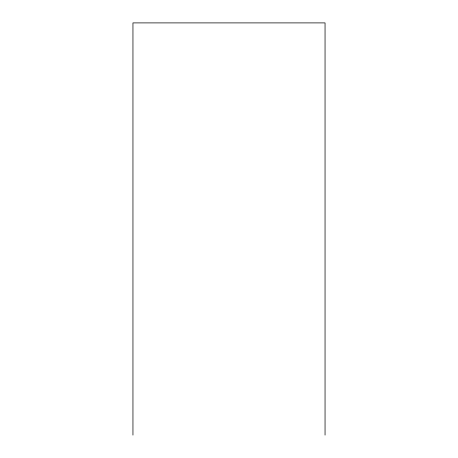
<?xml version="1.0" encoding="UTF-8"?>
<svg xmlns="http://www.w3.org/2000/svg" width="458" height="458" viewBox="0 0 458 458"><rect width="100%" height="100%" fill="white"/><g stroke="black" fill="none" stroke-linecap="round" stroke-linejoin="round"><path stroke-width="0.69" d="M325.048 435.1L325.048 22.9L132.952 22.9L132.952 435.1"/></g></svg>
